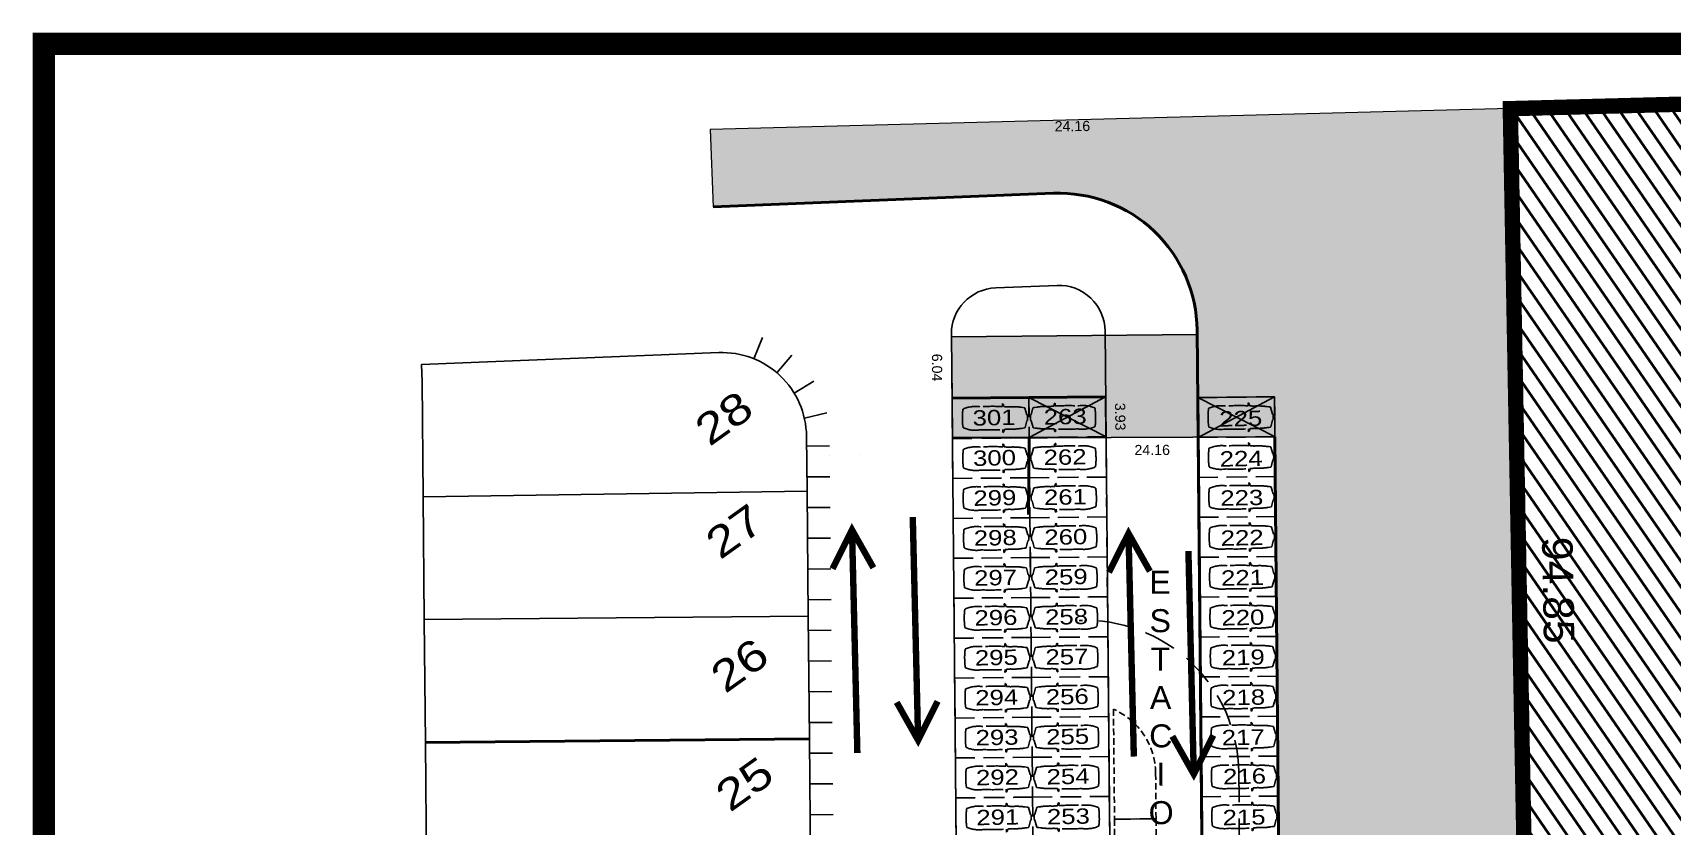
# Model space of a CAD drawing. Header units: millimetres. Extents: x 460 to 723, y 360 to 962.
# Drawn here: x 459.9 to 621.1, y 883.8 to 961.8 of the extents above; entities that cross this region are included whole.
import ezdxf

# ---------------------------------------------------------------- set-up
doc = ezdxf.new("R2010")
doc.units = ezdxf.units.MM
for name, pattern in [('DASHDOT2', [0.5, 0.25, -0.125, 0, -0.125]), ('DASHED', [19.049999999999997, 12.7, -6.35]), ('HIDDEN2', [4.762499999999999, 3.175, -1.5875])]:
    doc.linetypes.add(name, pattern=pattern)
doc.layers.get('0').update_dxf_attribs({"true_color": 0xc2ced6})
for name, color, linetype, lineweight in [('0-EVACUACIÓN', 84, 'Continuous', 90), ('LOTES_MENORCA', 250, 'Continuous', 50), ('Menorca-Parques-A-Arboles', 74, 'Continuous', 18), ('TEXTO LOTES', 170, 'Continuous', 25)]:
    doc.layers.add(name, color=color, linetype=linetype, lineweight=lineweight)
for name, color, linetype in [('00_Cotas', 2, 'Continuous'), ('00_EJE VIAL', 253, 'HIDDEN2'), ('00_Lotes', 224, 'Continuous'), ('0_RETIROS', 84, 'Continuous'), ('_A_BRUÑAS', 5, 'Continuous'), ('_HU TIPO 4 ETAPAS', 3, 'Continuous'), ('lotes hu$0$autos', 250, 'Continuous'), ('proyeccion', 8, 'DASHED')]:
    doc.layers.add(name, color=color, linetype=linetype)
doc.layers.add('A_TRAZADO', color=4, linetype='Continuous', plot=False)
doc.styles.add('cotas', font='arial.ttf', dxfattribs={"width": 1.2})
doc.styles.get("Standard").update_dxf_attribs({"font": 'arial.ttf'})
doc.dimstyles.new('cotas cuneo', dxfattribs={"dimscale": 0, "dimtxt": 1, "dimasz": 0, "dimexe": 2, "dimexo": 1.25, "dimgap": 0.9999999999999998, "dimtad": 0, "dimlfac": 0.9999999999999998, "dimzin": 4, "dimdsep": 46, "dimtxsty": 'Standard', "dimblk": 'NONE', "dimcen": 0, "dimse1": 1, "dimse2": 1, "dimsd1": 1, "dimsd2": 1, "dimclrt": 2, "dimazin": 0, "dimtfac": 1, "dimtix": 1, "dimtmove": 0, "dimatfit": 0, "dimldrblk": 'NONE', "dimfxl": 1, "dimarcsym": 0})

# ---------------------------------------------------------------- blocks, each defined once
blk = doc.blocks.new('B150')
at = {"layer": '_A_BRUÑAS'}
blk.add_lwpolyline([(0, 0.75), (0, -0.75)], dxfattribs=at)
blk = doc.blocks.new('lotes hu$0$est.01')
at = {"layer": 'proyeccion', "color": 8, "linetype": 'DASHED', "ltscale": 0.1, "extrusion": (0.001267137594413333, -4.814406429302118e-05, 0.9999991960219098)}
for p, q in [((-2713714.734335323, 7725537.807855077), (-2713714.722264049, 7725537.92707682)), ((-2713714.722264049, 7725537.92707682), (-2713714.704139745, 7725538.023517201)), ((-2713714.704139745, 7725538.023517201), (-2713714.699901662, 7725538.032638948)), ((-2713714.681788305, 7725538.0480611), (-2713714.24371258, 7725538.171561241)), ((-2713714.24371258, 7725538.171561241), (-2713714.240256914, 7725538.197441367)), ((-2713713.856265258, 7725538.196998505), (-2713713.852721417, 7725538.171130305)), ((-2713713.852721417, 7725538.171130305), (-2713713.414227379, 7725538.04912379)), ((-2713713.396061574, 7725538.033763457), (-2713713.391792428, 7725538.024656206)), ((-2713713.391792428, 7725538.024656206), (-2713713.373339584, 7725537.92827815)), ((-2713713.373339584, 7725537.92827815), (-2713713.360862102, 7725537.809098236)), ((-2713714.934447963, 7725536.661487735), (-2713714.984792911, 7725536.605468202)), ((-2713714.984792911, 7725536.605468202), (-2713714.971609876, 7725536.590989325)), ((-2713714.971609876, 7725536.590989325), (-2713714.793694761, 7725536.601325271)), ((-2713714.788808958, 7725536.683281188), (-2713714.934447963, 7725536.661487735)), ((-2713713.302556518, 7725536.684716518), (-2713713.15684409, 7725536.663419509)), ((-2713713.119442153, 7725536.593048153), (-2713713.297391458, 7725536.602777726)), ((-2713713.15684409, 7725536.663419509), (-2713713.106308536, 7725536.607571874)), ((-2713713.106308536, 7725536.607571874), (-2713713.119442153, 7725536.593048153))]:
    blk.add_line(p, q, dxfattribs=at)
at = {"layer": 'proyeccion', "color": 8, "linetype": 'DASHED', "ltscale": 0.1}
blk.add_lwpolyline([(-2713715.363172001, 7725538.313534611), (-2713712.763172002, 7725538.313534612), (-2713712.763172002, 7725533.313534612), (-2713715.363172, 7725533.313534611)], close=True, dxfattribs=at)
at = {"layer": 'proyeccion', "color": 8, "linetype": 'DASHED', "ltscale": 0.1, "extrusion": (0.001267137594413333, -4.814406429302118e-05, 0.9999991960219098)}
for centre, radius, start, end in [((-2713708.589146202, 7725537.046938677, -3810.583694886813), 4.009686271329906, 171.5903852376664, 183.7793716572384), ((-2713712.495433018, 7725537.846126423, -3810.588683169822), 0.02850000091789321, 105.743933580333, 155.0797787827164), ((-2713711.899160202, 7725537.515848294, -3810.587911708585), 0.5324825642468936, 86.82645315371623, 107.7658507842356), ((-2713711.841409278, 7725537.51501446, -3810.58783849001), 0.5332498206718345, 72.11491800882752, 93.039204012233), ((-2713711.243245868, 7725537.847162995, -3810.58709652504), 0.02850000092586931, 25.11547843213275, 74.45132374647028), ((-2713715.146786506, 7725537.034667266, -3810.592003735273), 4.009686206729849, 356.415885619264, 8.604871999372275), ((-2713699.567870556, 7725535.690135753, -3810.572198358087), 13.0680042018026, 176.7682807330189, 183.2444520721511), ((-2713699.567871224, 7725535.690135777, -3810.572198358929), 13.06800353418193, 175.2043820858534, 176.4083662122853), ((-2713724.16338619, 7725535.647127668, -3810.603362215106), 13.06800421035998, 3.786891006672036, 4.990874992641549), ((-2713724.163386198, 7725535.647127668, -3810.603362215119), 13.06800421756724, 356.9508051767906, 3.426976539936115), ((-2713710.630599973, 7725534.647937365, -3810.586166194046), 2.007251113594485, 171.3294233872722, 203.1907404590659), ((-2713713.098771669, 7725534.646541862, -3810.589293642515), 2.008236569741824, 336.8952689454167, 8.748716788006325), ((-2713712.449131085, 7725533.867909052, -3810.588432971304), 0.02849999803807351, 201.4323471749703, 262.3292306328637), ((-2713711.893751045, 7725537.991434247, -3810.587927751074), 4.189258044871107, 262.3292277201794, 271.062774262265), ((-2713711.755069143, 7725536.839854646, -3810.587696580157), 3.037569936563779, 268.8496860075464, 279.1070538510364), ((-2713711.278185086, 7725533.868807194, -3810.586949263656), 0.02849999981066331, 277.8660284092421, 338.7629115080967)]:
    blk.add_arc(centre, radius, start, end, dxfattribs=at)
blk = doc.blocks.new('*D332')
at = {"layer": 'Defpoints', "color": 0, "transparency": 16777216}
for p in [(605.2023806442601, 954.3449871218392), (609.0127532693883, 954.415614822955), (606.960111887199, 859.5151837357556)]:
    blk.add_point(p, dxfattribs=at)
at = {"layer": '00_Cotas', "color": 2, "transparency": 16777216, "insert": (609.8916188908579, 907.0007131299132), "char_height": 3, "attachment_point": 5, "rotation": 271.06189243052563}
blk.add_mtext('94.85', dxfattribs=at)
blk = doc.blocks.new('_None')
blk = doc.blocks.new('*D340')
at = {"layer": 'Defpoints', "color": 0, "transparency": 16777216}
for p in [(548.8320495548435, 931.9098005762211), (550.258960247752, 931.9098005748922, -20.53399034677313), (550.314795374617, 925.8714505117708, -20.53399034677313)]:
    blk.add_point(p, dxfattribs=at)
at = {"layer": 'A_TRAZADO', "color": 1, "transparency": 16777216, "insert": (548.8320495520318, 928.8906255446874), "char_height": 1, "attachment_point": 5, "rotation": 269.99999994663915}
blk.add_mtext('6.04', dxfattribs=at)
blk = doc.blocks.new('*D341')
at = {"layer": 'Defpoints', "color": 0, "transparency": 16777216}
for p in [(574.2266555648313, 952.7328373751367), (550.258960253631, 931.9097999865443, -20.53399034677312), (574.4166959417696, 932.1326594792807, -20.53399034677312)]:
    blk.add_point(p, dxfattribs=at)
at = {"layer": 'A_TRAZADO', "color": 2, "transparency": 16777216, "insert": (562.1477877207619, 952.6214076287683), "char_height": 1, "attachment_point": 5, "rotation": 0.5285489630849296}
blk.add_mtext('24.16', dxfattribs=at)
blk = doc.blocks.new('*D245')
at = {"layer": 'Defpoints', "color": 0, "transparency": 16777216}
for p in [(565.4119484817651, 926.0106863907431, -20.5339903467745), (566.8289962299742, 926.0246934364116), (565.4507463012883, 922.0856358060421, -20.5339903467745)]:
    blk.add_point(p, dxfattribs=at)
at = {"layer": 'A_TRAZADO', "color": 2, "transparency": 16777216, "insert": (566.8483951397357, 924.0621681440608), "char_height": 1, "attachment_point": 5, "rotation": 270.56633127910715}
blk.add_mtext('3.93', dxfattribs=at)
blk = doc.blocks.new('*D342')
at = {"layer": 'Defpoints', "color": 0, "transparency": 16777216}
for p in [(550.3147938295851, 925.8716176008951, -20.53399034676948), (627.1739088989459, 922.2912237839502), (550.332414088015, 921.9462926007631, -20.53399034676948)]:
    blk.add_point(p, dxfattribs=at)
at = {"layer": 'A_TRAZADO', "color": 2, "transparency": 16777216, "insert": (627.1650987697311, 924.2538862840162), "char_height": 1, "attachment_point": 5, "rotation": 270.2571913564107}
blk.add_mtext('3.93', dxfattribs=at)
blk = doc.blocks.new('*D246')
at = {"layer": 'Defpoints', "color": 0, "transparency": 16777216}
for p in [(557.9096214433463, 921.9803499986425, -20.5339903467745), (582.0676516600998, 922.0875796586353, -20.5339903467745), (582.0731906923021, 920.8396776572582)]:
    blk.add_point(p, dxfattribs=at)
at = {"layer": 'A_TRAZADO', "color": 2, "transparency": 16777216, "insert": (569.9941755839252, 920.7860628272616), "char_height": 1, "attachment_point": 5, "rotation": 0.25431571007480996}
blk.add_mtext('24.16', dxfattribs=at)

msp = doc.modelspace()

# ---------------------------------------------------------------- hatches: boundary and pattern name
at = {"layer": 'A_TRAZADO'}
h = msp.add_hatch(color=1, dxfattribs=at)
h.dxf.hatch_style = 1
h.paths.add_polyline_path([(582.0530420074389, 922.0896087332393), (582.0168293849284, 926.0146827071725), (574.4686093052966, 925.9450435112976), (574.4166959417712, 932.132659479095), (550.2589602479675, 931.9098005648565), (550.3180934942058, 925.8714309256434), (550.3510080085907, 921.946376066625), (557.9002712043967, 921.980263796632)])
at = {"layer": 'LOTES_MENORCA', "true_color": 0x636466}
h = msp.add_hatch(dxfattribs=at)
h.set_pattern_fill('ANSI31', color=251, scale=0.4529124789394797, angle=79.52521171264878)
h.set_pattern_definition([(124.5252117126488, (7174131.319307294, -10854872.30017936), (-1.184732573406802, -0.8150119314815328), [])])
h.paths.add_polyline_path([(670.9308034514953, 956.0599097435635), (605.2024121265744, 954.3449879457702), (606.6243896669331, 877.6279353990643), (606.9601500477456, 859.5131249131248), (630.9436286987557, 859.7344600839076), (631.6980720796892, 778.5561456794723), (675.9022563868085, 780.1206180352548)])
at = {"layer": 'Menorca-Parques-A-Arboles', "lineweight": 5, "true_color": 0x148b29, "transparency": 33554687}
h = msp.add_hatch(color=104, dxfattribs=at)
h.dxf.hatch_style = 1
edge = h.paths.add_edge_path()
edge.add_line((605.2024122601468, 954.3449808087852), (526.5404113005166, 952.2813449084507))
edge.add_line((526.5404113005166, 952.2813449084507), (526.8415071335444, 944.6938663925667))
edge.add_line((526.8415071335444, 944.6938663925667), (560.286984242325, 946.0213717697583))
edge.add_arc((560.8258649132804, 932.4446877214674), 13.58737436463149, 0.5285475941661275, 92.2729695444362, ccw=False)
edge.add_line((574.4126611480508, 932.5700280560578), (574.4737772331544, 925.9450911952428))
edge.add_line((574.4737772331544, 925.9450911952428), (582.0168293835225, 926.014683171161))
edge.add_line((582.0168293835225, 926.014683171161), (582.0585255106643, 922.0896593248447))
edge.add_line((582.0585255106643, 922.0896593248447), (582.0556243727167, 922.0896325597456))
edge.add_line((582.0556243727167, 922.0896325597456), (582.0918351955144, 918.1647532542449))
edge.add_line((582.0918351955144, 918.1647532542449), (582.128044629159, 914.2396787783607))
edge.add_line((582.128044629159, 914.2396787783607), (582.1642572333909, 910.314604337627))
edge.add_line((582.1642572333909, 910.314604337627), (582.2004698601191, 906.3895299123594))
edge.add_line((582.2004698601191, 906.3895299123594), (582.2366824741931, 902.46445547725))
edge.add_line((582.2366824741931, 902.46445547725), (582.2728951037336, 898.5393810533886))
edge.add_line((582.2728951037336, 898.5393810533886), (582.309107738898, 894.6143066056247))
edge.add_line((582.309107738898, 894.6143066056247), (582.3453203642202, 890.6892321803574))
edge.add_line((582.3453203642202, 890.6892321803574), (582.3815329670462, 886.7641577438419))
edge.add_line((582.3815329670462, 886.7641577438419), (582.4177455909625, 882.8390833157623))
edge.add_line((582.4177456781359, 882.8390833171682), (582.4539583020521, 878.9140088764347))
edge.add_line((582.4539583020521, 878.9140088764347), (582.4901709315925, 874.9889344511671))
edge.add_line((582.4901709315925, 874.9889344511671), (582.526383569569, 871.0638600118396))
edge.add_line((582.526383569569, 871.0638600118396), (582.562596190673, 867.1387855823541))
edge.add_line((582.562596190673, 867.1387855823541), (582.5988088117773, 863.2137111528684))
edge.add_line((582.5988088117773, 863.2137111528684), (582.635021406167, 859.2886367318192))
edge.add_line((582.635021406167, 859.2886367318192), (590.1832413170758, 859.3582939416912))
edge.add_line((590.1832413170758, 859.3582939416912), (606.960141254463, 859.5135994017002))
edge.add_line((606.960141254463, 859.5135994017002), (606.6243896669331, 877.6279353990643))
edge.add_line((606.6243896669331, 877.6279353990643), (605.2024122601468, 954.3449808087852))
h = msp.add_hatch(color=104, dxfattribs=at)
h.dxf.hatch_style = 1
edge = h.paths.add_edge_path()
edge.add_line((574.4686093095147, 925.9450435141098), (574.4127547886901, 932.5594293475026))
edge.add_arc((560.8258649023546, 932.4446877134772), 13.58737437488159, 360.4838528302035, 360.5285476423144)
edge.add_line((574.4126611466447, 932.5700280588699), (574.4686093087427, 925.9450435140295))

# ---------------------------------------------------------------- linework, layer by layer
at = {"color": 242, "true_color": 0xcd2027, "const_width": 1.509708263131599, "elevation": -8.16971672340977}
msp.add_lwpolyline([(670.9308034514953, 956.0599097435635), (605.2024121265744, 954.3449879457702), (606.6243896669331, 877.6279353990643), (606.9601500477456, 859.5131249131248), (630.9436286987557, 859.7344600839076), (631.6980720796892, 778.5561456794723), (675.9022563868085, 780.1206180352548)], close=True, dxfattribs=at)
at = {"layer": '0-EVACUACIÓN', "const_width": 0.6283568648077319, "elevation": -8.16971672340977}
for points in [[(546.4528450025981, 914.1943307345995), (546.978800605044, 892.2536953803036)], [(542.5831776580803, 909.2050092262476), (540.4805154521868, 912.9301646616317), (538.5587629065606, 909.1085369294726)], [(541.0064710546327, 890.9895293073358), (540.4805154521868, 912.9301646616317)], [(569.7657228261932, 908.8647665894315), (567.6630606202996, 912.5899220248155), (565.7413080746734, 908.7682942926564)], [(568.1890162227454, 890.6492866705196), (567.6630606202996, 912.5899220248155)], [(573.5539961093143, 910.8558043616059), (574.0799517117601, 888.91516900731)], [(544.8761383991504, 895.9788508156876), (546.978800605044, 892.2536953803036), (548.9005531506701, 896.0753231124627)], [(571.9772895058666, 892.6403244426941), (574.0799517117601, 888.91516900731), (576.0017042573863, 892.7367967394691)]]:
    msp.add_lwpolyline(points, dxfattribs=at)
at = {"layer": '00_EJE VIAL', "elevation": -8.16971672340977}
for points in [[(578.4969685585613, 889.104224151708, 0.423156691968852), (562.8198264199331, 904.0328616103005)], [(578.4981227905888, 889.3304609710647), (582.0560729035959, 503.7385329734387, -0.6115785954232685), (552.3218505231101, 488.1736706457597, -0.001476909534063808), (550.6473974277809, 489.3652631053376)]]:
    msp.add_lwpolyline(points, format="xyb", dxfattribs=at)
at = {"layer": '00_Lotes', "elevation": -8.16971672340977}
msp.add_lwpolyline([(498.1491387722639, 929.2015590334997), (498.2153112522615, 927.5343531382164), (498.3199432775406, 916.1932444087415), (536.0562742548054, 916.7473846102686), (536.0064704973942, 922.141319291663, 0.4231566920049378), (527.3741211004633, 930.3615177084162)], format="xyb", close=True, dxfattribs=at)
msp.add_lwpolyline([(498.1491387722639, 929.2015590334997), (498.2153112522615, 927.5343531382164), (498.3199432775406, 916.1932444087415), (536.0562742548054, 916.7473846102686), (536.0064704973942, 922.141319291663, 0.4231566920049378), (527.3741211004633, 930.3615177084162)], format="xyb", close=True, dxfattribs=at)
for points in [[(538.2881887414336, 920.2937306974758, -3.982006374879618e-06), (538.2881891969857, 920.2936813108341)], [(538.2881887414336, 920.2937306974758, -3.982006374879618e-06), (538.2881891969857, 920.2936813108341)], [(541.307477007249, 920.3215605769473, 3.982006374657573e-06), (541.307476125671, 920.3216567547076)], [(541.307477007249, 920.3215605769473, 3.982006374657573e-06), (541.307476125671, 920.3216567547076)]]:
    msp.add_lwpolyline(points, format="xyb", dxfattribs=at)
for points in [[(536.0562742562116, 916.7473846102686), (498.3199432775406, 916.1932444087415), (498.4313659316058, 904.116096380457), (536.1747822223001, 904.4620297809672)], [(536.0562742562116, 916.7473846102686), (498.3199432775406, 916.1932444087415), (498.4313659316058, 904.116096380457), (536.1747822223001, 904.4620297809672)], [(536.1747822152699, 904.4620297753429), (498.4313659217637, 904.1160963945173), (498.5427886166037, 892.0389442353301), (536.2876766306268, 892.3848911238417)], [(536.1747822152699, 904.4620297753429), (498.4313659217637, 904.1160963945173), (498.5427886166037, 892.0389442353301), (536.2876766306268, 892.3848911238417)], [(536.2876766306268, 892.3848911238417), (498.5427886166037, 892.0389442353301), (498.6542112959778, 879.9617920859849), (536.4005710403596, 880.307752461092)], [(536.2876766306268, 892.3848911238417), (498.5427886166037, 892.0389442353301), (498.6542112959778, 879.9617920859849), (536.4005710403596, 880.307752461092)]]:
    msp.add_lwpolyline(points, close=True, dxfattribs=at)
at = {"layer": '0_RETIROS', "color": 250, "linetype": 'DASHED', "ltscale": 0.05, "elevation": -8.16971672340977}
msp.add_lwpolyline([(570.3295112679808, 889.0288116538711, 0.2955124297623787), (566.1871330492737, 895.2979207450513), (566.2870289970622, 884.4788133295156), (570.3709689655687, 884.5387863809152)], format="xyb", close=True, dxfattribs=at)
msp.add_lwpolyline([(570.3709689702504, 884.538786377404), (566.2870289970622, 884.4788133295156), (566.3812463614762, 874.2747181001911), (570.4653944527244, 874.3121509346915)], close=True, dxfattribs=at)
at = {"layer": '_HU TIPO 4 ETAPAS', "color": 3, "linetype": 'DASHDOT2', "ltscale": 20, "elevation": -8.16971672340977, "flags": 128}
msp.add_lwpolyline([(721.758140212807, 363.3114001711293, 2.172066892648401, 2.172066892648401, 0), (721.7581399546982, 363.3113995986502, 2.172066892648401, 2.172066892648401, 0), (461.0244876486129, 363.3114001711293, 2.172066892648401, 2.172066892648401, 0), (461.0244876486129, 363.3114001711293, 2.172066892648401, 2.172066892648401, 0), (461.0244876486129, 363.3114001711293, 2.172066892648401, 2.172066892648401, 0), (721.758140212807, 363.3114001711293, 2.172066892648401, 2.172066892648401, 0), (721.758140212807, 363.3114001711293, 2.172066892648401, 2.172066892648401, 0), (721.758140212807, 363.3114001711293, 2.172066892648401, 2.172066892648401, 0), (721.758140212807, 960.7177701488646, 2.172066892648401, 2.172066892648401, 0), (721.758140212807, 960.7177701488646, 2.172066892648401, 2.172066892648401, 0), (721.758140212807, 960.7177701488646, 2.172066892648401, 2.172066892648401, 0), (461.0244876486129, 960.7177701488646, 2.172066892648401, 2.172066892648401, 0), (461.0244876486129, 960.7177701488646, 2.172066892648401, 2.172066892648401, 0), (461.0244876486129, 363.3114001711293, 2.172066892648401, 2.172066892648401, 0), (721.7581399546982, 363.3113995986502, 0, 0, 0)], format="xyseb", dxfattribs=at)
at = {"layer": 'A_TRAZADO', "color": 1, "elevation": -8.16971672340977}
msp.add_lwpolyline([(582.0530420074389, 922.0896087332393), (582.0168293849284, 926.0146827071725), (574.4686093052966, 925.9450435112976), (574.4166959417712, 932.132659479095), (550.2589602479675, 931.9098005648565), (550.3180934942058, 925.8714309256434), (550.3510080085907, 921.946376066625), (557.9002712043967, 921.980263796632)], close=True, dxfattribs=at)
at = {"layer": 'A_TRAZADO', "color": 4, "elevation": -8.16971672340977}
msp.add_lwpolyline([(550.318093073804, 925.8714809309363), (550.3502136843908, 922.0410991026841), (565.4488177799956, 922.0144377371669), (565.4119484803588, 926.010686393555)], close=True, dxfattribs=at)
at = {"layer": 'A_TRAZADO', "color": 2, "elevation": -8.16971672340977}
for points in [[(557.8675616168057, 925.9387792562353), (565.452112523502, 922.0833394474179)], [(565.4158998391267, 926.0084200423248), (557.8947199391837, 922.0136213130598)], [(574.4831007548095, 925.9430194674526), (582.0676516629119, 922.0875796572291)], [(582.0314389799425, 926.012660252136), (574.5102590771875, 922.017861522871)]]:
    msp.add_lwpolyline(points, dxfattribs=at)
at = {"layer": 'lotes hu$0$autos', "elevation": -8.16971672340977}
msp.add_lwpolyline([(551.7117719461432, 774.793910104031), (550.2566183678655, 932.1630657524544, -0.4053305856557649), (554.6059270500306, 936.7305051821546), (560.6462424132569, 936.9702492464793, -0.423159052476292), (565.3547969889402, 932.4864678337634), (566.8071521141163, 775.0522837052441, -0.4084537057704102), (562.4092304486878, 770.4832740207682), (556.3717135357509, 770.3085584337272, -0.419990623120191)], format="xyb", close=True, dxfattribs=at)
msp.add_lwpolyline([(582.0585234381829, 922.0898544488298), (582.0168293835225, 926.014683171161)], dxfattribs=at)
at = {"layer": 'LOTES_MENORCA'}
for p, q in [((575.8862900714427, 772.5494862587499, -8.169716723418915), (574.4694707658027, 926.1316124631937, -8.169716723418915)), ((557.8166126657771, 914.4322389886178, -8.169716723418915), (557.9028563156423, 921.9802876048601, -8.169716723418915)), ((583.3955822010897, 776.8620745492087, -8.169716723418915), (582.0585234381829, 922.0898544488298, -8.169716723418915))]:
    msp.add_line(p, q, dxfattribs=at)
at = {"layer": 'LOTES_MENORCA', "elevation": -8.16971672340977}
msp.add_lwpolyline([(526.8415071349503, 944.6938663939728), (560.286997423813, 946.0213722956117, -0.4231590524762922), (574.4126611466447, 932.57002805887), (575.8901304245064, 772.4134887414722, 0.4199969734591387), (577.4434445895357, 770.9183389207451), (589.5162559841942, 771.2677057832261, 0.4084550164696004), (590.9822298093991, 772.7907157931137), (590.1832413170758, 859.3582939416912)], format="xyb", dxfattribs=at)
for points in [[(565.4119484831707, 926.0106863921488), (550.3147958388207, 925.8714004992538)], [(536.2876766306268, 892.3848911238417), (498.5228259019104, 892.0387612692465)]]:
    msp.add_lwpolyline(points, dxfattribs=at)
at = {"layer": 'Menorca-Parques-A-Arboles', "color": 104, "lineweight": 5, "true_color": 0x148b29, "transparency": 33554687, "elevation": -8.16971672340977}
msp.add_lwpolyline([(606.6243896669331, 877.6279353990643), (605.2024122601468, 954.3449808087852), (526.5404113005166, 952.2813449084507), (526.8415071335444, 944.6938663925667), (560.286984242325, 946.0213717697583, -0.4231593387438706), (574.4126611480508, 932.5700280560578), (574.4737772331544, 925.9450911952428), (582.0168293835225, 926.014683171161), (582.0585255106643, 922.0896593248447), (582.0556243727167, 922.0896325597456), (582.0918351955144, 918.1647532542449), (582.128044629159, 914.2396787783607), (582.1642572333909, 910.314604337627), (582.2004698601191, 906.3895299123594), (582.2366824741931, 902.46445547725), (582.2728951037336, 898.5393810533886), (582.309107738898, 894.6143066056247), (582.3453203642202, 890.6892321803574), (582.3815329670462, 886.7641577438419), (582.4177455909625, 882.8390833157623)], format="xyb", dxfattribs=at)

# ---------------------------------------------------------------- block references
at = {"layer": '_A_BRUÑAS', "xscale": 1.509708263131599, "yscale": 1.509708263131599, "zscale": 1.509708263131599}
for p, rotation in [((531.2506669053967, 930.8081723223974, -8.169716723418915), 157.9176453561475), ((533.8210110571988, 929.248468882746, -8.169716723418915), 139.5829959110109), ((535.7702422136085, 926.9593988187895, -8.169716723418915), 121.248346465874), ((536.9004565719173, 924.1733694925208, -8.169716723418915), 102.9136970207372), ((537.1477503992252, 921.1719533391238, -8.169716723418915), 90.52901345962063), ((537.1756283591408, 918.1526655105823, -8.169716723418915), 90.52901345962063), ((537.203506314838, 915.1333776848528, -8.169716723418915), 90.52901345962063), ((537.2313842719414, 912.1140898605295, -8.169716723418915), 90.52901345962063), ((537.2592622290448, 909.0948020333941, -8.169716723418915), 90.52901345962063), ((537.2871401861482, 906.0755142062585, -8.169716723418915), 90.52901345962063), ((537.3150181432516, 903.0562263791231, -8.169716723418915), 90.52901345962063), ((537.342896100355, 900.0369385547996, -8.169716723418915), 90.52901345962063), ((537.3707740560523, 897.0176507290704, -8.169716723418915), 90.52901345962063), ((537.3986520145617, 893.998362900529, -8.169716723418915), 90.52901345962063), ((537.4265299716651, 890.9790750733932, -8.169716723418915), 90.52901345962063), ((537.4544079301745, 887.9597872490699, -8.169716723418915), 90.52901345962063), ((537.4822858844659, 884.9404994233405, -8.169716723418915), 90.52901345962063)]:
    msp.add_blockref('B150', p, dxfattribs=dict(at, rotation=rotation))
at = {"layer": 'lotes hu$0$autos'}
for p, xscale, yscale, zscale, rotation in [((-11624458.37379077, -4203418.985236937, -8.169716723418915), 1.509708263131598, 1.509708263131598, 1.509708263131598, 270.5285941926661), ((11701140.54626469, -3988294.992278654, -8.169716723418915), -1.509708263131599, 1.509708263131599, 1.509708263131599, 90.52821446332473), ((-11624434.21997684, -4203418.911643928, -8.169716723418915), 1.509708263131598, 1.509708263131598, 1.509708263131598, 270.5285941926661), ((-11624458.33395058, -4203422.946039528, -8.169716723418915), 1.509708263131598, 1.509708263131598, 1.509708263131598, 270.5285941926661), ((11701140.58610487, -3988298.953081241, -8.169716723418915), -1.509708263131599, 1.509708263131599, 1.509708263131599, 90.52821446332473), ((-11624434.18118365, -4203422.83649941, -8.169716723418915), 1.509708263131598, 1.509708263131598, 1.509708263131598, 270.5285941926661), ((-11624458.29773797, -4203426.871113961, -8.169716723418915), 1.509708263131598, 1.509708263131598, 1.509708263131598, 270.5285941926661), ((11701140.62229148, -3988302.87815591, -8.169716723418915), -1.509708263131599, 1.509708263131599, 1.509708263131599, 90.52821446332473), ((-11624434.14497422, -4203426.761573881, -8.169716723418915), 1.509708263131598, 1.509708263131598, 1.509708263131598, 270.5285941926661), ((-11624458.26152536, -4203430.796188396, -8.169716723418915), 1.509708263131598, 1.509708263131598, 1.509708263131598, 270.5285941926661), ((11701140.6584781, -3988306.803230591, -8.169716723418915), -1.509708263131599, 1.509708263131599, 1.509708263131599, 90.52821446332473), ((-11624434.10876161, -4203430.686648322, -8.169716723418915), 1.509708263131598, 1.509708263131598, 1.509708263131598, 270.5285941926661), ((-11624458.22531274, -4203434.721262814, -8.169716723418915), 1.509708263131598, 1.509708263131598, 1.509708263131598, 270.5285941926661), ((11701140.69466471, -3988310.728305261, -8.169716723418915), -1.509708263131599, 1.509708263131599, 1.509708263131599, 90.52821446332473), ((-11624434.07254899, -4203434.61172275, -8.169716723418915), 1.509708263131598, 1.509708263131598, 1.509708263131598, 270.5285941926661), ((-11624458.18910012, -4203438.646337255, -8.169716723418915), 1.509708263131598, 1.509708263131598, 1.509708263131598, 270.5285941926661), ((11701140.73085133, -3988314.653379936, -8.169716723418915), -1.509708263131599, 1.509708263131599, 1.509708263131599, 90.52821446332473), ((-11624434.03633637, -4203438.536797184, -8.169716723418915), 1.509708263131598, 1.509708263131598, 1.509708263131598, 270.5285941926661), ((-11624458.15288749, -4203442.571411686, -8.169716723418915), 1.509708263131598, 1.509708263131598, 1.509708263131598, 270.5285941926661), ((11701140.76703793, -3988318.578454602, -8.169716723418915), -1.509708263131599, 1.509708263131599, 1.509708263131599, 90.52821446332473), ((-11624434.00012375, -4203442.461871607, -8.169716723418915), 1.509708263131598, 1.509708263131598, 1.509708263131598, 270.5285941926661), ((-11624458.11667487, -4203446.496486124, -8.169716723418915), 1.509708263131598, 1.509708263131598, 1.509708263131598, 270.5285941926661), ((11701140.80322452, -3988322.503529282, -8.169716723418915), -1.509708263131599, 1.509708263131599, 1.509708263131599, 90.52821446332473), ((-11624433.96391111, -4203446.386946053, -8.169716723418915), 1.509708263131598, 1.509708263131598, 1.509708263131598, 270.5285941926661), ((11701140.83941113, -3988326.428603951, -8.169716723418915), -1.509708263131599, 1.509708263131599, 1.509708263131599, 90.52821446332473), ((-11624433.92769849, -4203450.312020481, -8.169716723418915), 1.509708263131598, 1.509708263131598, 1.509708263131598, 270.5285941926661), ((-11624458.08046223, -4203450.421560553, -8.169716723418915), 1.509708263131598, 1.509708263131598, 1.509708263131598, 270.5285941926661), ((-11624458.04424964, -4203454.346634991, -8.169716723418915), 1.509708263131598, 1.509708263131598, 1.509708263131598, 270.5285941926661), ((11701140.87559776, -3988330.353678629, -8.169716723418915), -1.509708263131599, 1.509708263131599, 1.509708263131599, 90.52821446332473), ((-11624433.89148588, -4203454.237094921, -8.169716723418915), 1.509708263131598, 1.509708263131598, 1.509708263131598, 270.5285941926661), ((-11624458.00803701, -4203458.271709418, -8.169716723418915), 1.509708263131598, 1.509708263131598, 1.509708263131598, 270.5285941926661), ((11701140.91178437, -3988334.278753297, -8.169716723418915), -1.509708263131599, 1.509708263131599, 1.509708263131599, 90.52821446332473), ((-11624433.85527326, -4203458.162169352, -8.169716723418915), 1.509708263131598, 1.509708263131598, 1.509708263131598, 270.5285941926661)]:
    msp.add_blockref('lotes hu$0$est.01', p, dxfattribs=dict(at, xscale=xscale, yscale=yscale, zscale=zscale, rotation=rotation))

# ---------------------------------------------------------------- texts
at = {"layer": 'LOTES_MENORCA', "color": 0, "insert": (563.7640868904352, 908.8810859103074, -8.169716723426466), "char_height": 2.264562394697399, "attachment_point": 1, "rotation": 0.25988425393395675}
msp.add_mtext_dynamic_manual_height_columns('\\pxqc;E\\PS\\PT\\PA\\PC\\PI\\PO\\PN\\PA\\PM\\PI\\PE\\PN\\PT\\PO\\P\\PP\\PR\\PO\\PP\\PI\\PE\\PT\\PA\\PR\\PI\\PO\\PS', width=13.9975838101717, gutter_width=18.48593956825146, heights=[156.4551840342585], dxfattribs=at)
at = {"layer": 'TEXTO LOTES', "width": 103.4659148257784, "attachment_point": 5, "style": 'cotas'}
for s, insert, char_height, rotation in [('28', (527.8901947408042, 923.9107323681894, -8.169716723418915), 3.019416526263198, 35.52521171117463), ('301', (554.4481632066563, 923.9596422927661, -8.169716723418915), 1.509708263131599, 1.202359738395708), ('263', (561.4443973181212, 924.0569781781395, -8.169716723418915), 1.509708263131599, 1.202359738395708), ('225', (578.7001294719093, 923.8658962629737, -8.169716723418915), 1.509708263131599, 1.202359738395708), ('300', (554.488003387318, 919.9988397008777, -8.169716723418915), 1.509708263131599, 1.202359738395708), ('262', (561.4278940318757, 920.0799814610855, -8.169716723418915), 1.509708263131599, 1.202359738395708), ('224', (578.738922664203, 919.9410407811674, -8.169716723418915), 1.509708263131599, 1.202359738395708), ('27', (528.9275070248106, 912.7968992414469, -8.169716723418915), 3.019416526263198, 35.52521171117463), ('299', (554.5241935823173, 916.0737650506462, -8.169716723418915), 1.509708263131599, 1.202359738395708), ('261', (561.4641034641141, 916.1549069992612, -8.169716723418915), 1.509708263131599, 1.202359738395708), ('223', (578.8017282997123, 916.081841569792, -8.169716723418915), 1.509708263131599, 1.202359738395708), ('298', (554.5603837745045, 912.1486904102568, -8.169716723418915), 1.509708263131599, 1.202359738395708), ('260', (561.5003128935407, 912.2298325304072, -8.169716723418915), 1.509708263131599, 1.202359738395708), ('222', (578.8379377333569, 912.1567670953136, -8.169716723418915), 1.509708263131599, 1.202359738395708), ('259', (561.5365223243734, 908.3047580728012, -8.169716723418915), 1.509708263131599, 1.202359738395708), ('297', (554.5965739695037, 908.2236157670554, -8.169716723418915), 1.509708263131599, 1.202359738395708), ('221', (578.8741631225777, 908.2316927994008, -8.169716723418915), 1.509708263131599, 1.202359738395708), ('296', (554.6327641588789, 904.2985411224482, -8.169716723418915), 1.509708263131599, 1.202359738395708), ('258', (561.572731755206, 904.379683610977, -8.169716723418915), 1.509708263131599, 1.202359738395708), ('220', (578.9103757436818, 904.3066183642911, -8.169716723418915), 1.509708263131599, 1.202359738395708), ('26', (529.4358888218968, 899.6183406234329, -8.169716723418915), 3.019416526263198, 35.52521171117463), ('295', (554.6689543510662, 900.3734664736228, -8.169716723418915), 1.509708263131599, 1.202359738395708), ('257', (561.6089411818203, 900.454609150559, -8.169716723418915), 1.509708263131599, 1.202359738395708), ('219', (578.94658836338, 900.3815439291814, -8.169716723418915), 1.509708263131599, 1.202359738395708), ('294', (554.7051445460654, 896.4483918332335, -8.169716723418915), 1.509708263131599, 1.202359738395708), ('256', (561.645150614059, 896.5295346788927, -8.169716723418915), 1.509708263131599, 1.202359738395708), ('218', (578.9828009872962, 896.4564694912599, -8.169716723418915), 1.509708263131599, 1.202359738395708), ('293', (554.7413347396586, 892.5233171886259, -8.169716723418915), 1.509708263131599, 1.202359738395708), ('255', (561.6813600448916, 892.6044602198807, -8.169716723418915), 1.509708263131599, 1.202359738395708), ('217', (578.9422632141691, 892.5401819499382, -8.169716723418915), 1.509708263131599, 1.202359738395708), ('25', (529.9129940580902, 887.953451307803, -8.169716723418915), 3.019416526263198, 35.52521171117463), ('292', (554.7775248995072, 888.5982425299584, -8.169716723418915), 1.509708263131599, 1.202359738395708), ('254', (561.7175694729121, 888.6793857552445, -8.169716723418915), 1.509708263131599, 1.202359738395708), ('216', (579.0687790361536, 888.6983868666798, -8.169716723418915), 1.509708263131599, 1.202359738395708), ('291', (554.8137150888824, 884.6731678825389, -8.169716723418915), 1.509708263131599, 1.202359738395708), ('253', (561.7537789023387, 884.7543112877963, -8.169716723418915), 1.509708263131599, 1.202359738395708), ('215', (579.0241191846563, 884.670938490092, -8.169716723418915), 1.509708263131599, 1.202359738395708)]:
    msp.add_mtext(s, dxfattribs=dict(at, insert=insert, char_height=char_height, rotation=rotation))

# ---------------------------------------------------------------- dimensions: what is measured, and where the dimension line sits
at = {"layer": '00_Cotas'}
dim = msp.add_aligned_dim(p1=(606.960111887199, 859.5151837357556, -8.16971672341891), p2=(605.2023806442601, 954.3449871218392, -8.169716723418915), distance=-3.8110271337910575, dimstyle='cotas cuneo', override={"dimscale": 1, "dimtxt": 3}, dxfattribs=at)
dim.commit()
dim.dimension.update_dxf_attribs({"geometry": '*D332', "text_midpoint": (609.8916188908579, 907.0007131299132, -8.169716723418915)})
at = {"layer": 'A_TRAZADO', "color": 4}
for p1, p2, distance, picture, middle in [((550.2589602536308, 931.9097999865442, -8.16971672340977), (574.4166959417695, 932.1326594792804, -8.16971672340977), 20.601054455677577, '*D341', (562.1477877207619, 952.6214076287685, 12.36427362336335)), ((550.3147938295853, 925.8716176008952, -8.16971672340977), (550.3324140880148, 921.946292600763, -8.16971672340977), 76.84226898198335, '*D342', (627.1650987697311, 924.2538862840163, 12.36427362335971)), ((557.9096214433463, 921.9803499986425, -8.169716723418915), (582.0676516600998, 922.0875796586353, -8.16971672341891), -1.2479142943001196, '*D246', (569.9941755839252, 920.7860628272617, 12.36427362335559))]:
    dim = msp.add_aligned_dim(p1=p1, p2=p2, distance=distance, dimstyle='cotas cuneo', override={"dimscale": 1}, dxfattribs=at)
    dim.commit()
    dim.dimension.update_dxf_attribs({"geometry": picture, "text_midpoint": middle})
at = {"layer": 'A_TRAZADO', "color": 1}
dim = msp.add_linear_dim(base=(548.8320495548435, 931.9098005762211, 12.36427362336336), p1=(550.3147953746169, 925.8714505117707, -8.16971672340977), p2=(550.2589602477519, 931.9098005748922, -8.16971672340977), angle=89.99999994663915, dimstyle='cotas cuneo', override={"dimscale": 1, "dimclrt": 1}, dxfattribs=at)
dim.commit()
dim.dimension.update_dxf_attribs({"geometry": '*D340', "text_midpoint": (548.8320495520318, 928.8906255446875, 12.36427362336336), "dimtype": 160})
at = {"layer": 'A_TRAZADO', "color": 4}
dim = msp.add_linear_dim(base=(566.8289962299742, 926.0246934364116, 12.36427362335559), p1=(565.4507463012882, 922.085635806042, -8.169716723418915), p2=(565.4119484817649, 926.010686390743, -8.169716723418915), angle=90.5663312791085, dimstyle='cotas cuneo', override={"dimscale": 1}, dxfattribs=at)
dim.commit()
dim.dimension.update_dxf_attribs({"geometry": '*D245', "text_midpoint": (566.8483951397357, 924.062168144061, 12.36427362335559), "dimtype": 161})

doc.saveas('drawing.dxf')
